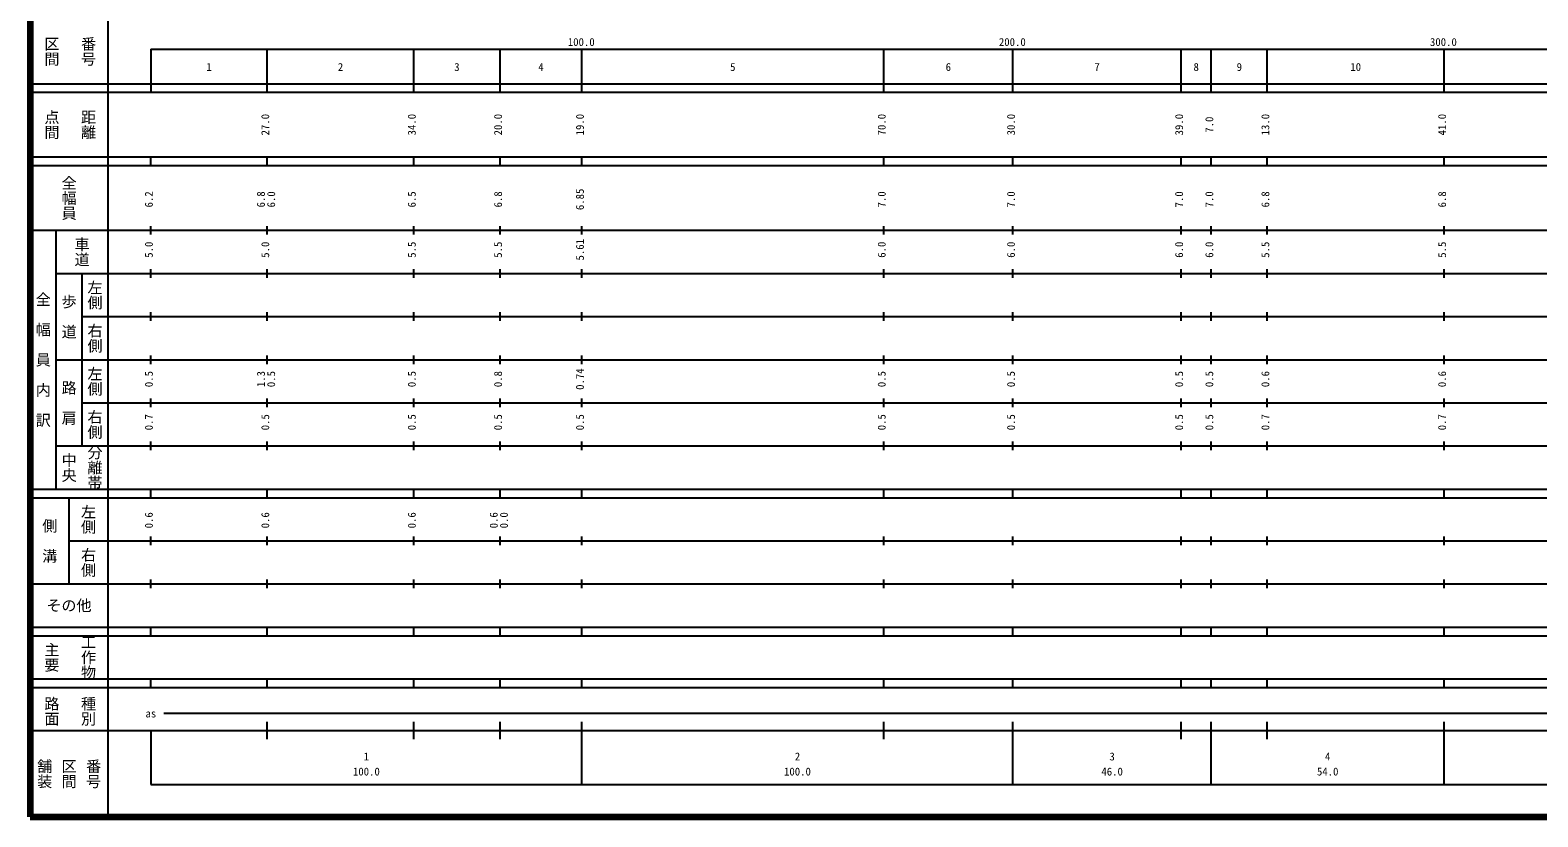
# Model space of a CAD drawing. Units: millimetres on the paper, enlarged 1000 times. Extents: x 40000 to 680000, y 20000 to 380000.
# Drawn here: x 40000 to 389755, y 20000 to 202409 of the extents above; entities that cross this region are included whole.
import ezdxf
from ezdxf.enums import TextEntityAlignment as Align

# ---------------------------------------------------------------- set-up
doc = ezdxf.new("R2010")
doc.units = ezdxf.units.MM
doc.header["$LTSCALE"] = 1000
doc.layers.add('M-TTL', color=2, linetype='Continuous', lineweight=140)
doc.layers.add('M-TTL-BAND', color=7, linetype='Continuous', lineweight=25)
doc.styles.add('@ＭＳ ゴシック', font='')
doc.styles.add('ＭＳ ゴシック', font='')
doc.styles.get('@ＭＳ ゴシック').set_extended_font_data('@MS Gothic')
doc.styles.get('ＭＳ ゴシック').set_extended_font_data('MS Gothic')

msp = doc.modelspace()

# ---------------------------------------------------------------- linework, layer by layer
at = {"layer": 'M-TTL'}
for p, q in [((40000, 380000), (40000, 20000)), ((40000, 20000), (680000, 20000))]:
    msp.add_line(p, q, dxfattribs=at)
at = {"layer": 'M-TTL-BAND'}
for p, q in [((58000, 370000), (58000, 20000)), ((68000, 198000), (579000, 198000)), ((68000, 198000), (68000, 188000)), ((95000, 188000), (95000, 198000)), ((129000, 188000), (129000, 198000)), ((149000, 188000), (149000, 198000)), ((168000, 188000), (168000, 198000)), ((238000, 188000), (238000, 198000)), ((268000, 188000), (268000, 198000)), ((307000, 188000), (307000, 198000)), ((314000, 188000), (314000, 198000)), ((327000, 188000), (327000, 198000)), ((368000, 188000), (368000, 198000)), ((40000, 190000), (579000, 190000)), ((40000, 188000), (579000, 188000)), ((40000, 173000), (579000, 173000)), ((68000, 171000), (68000, 173000)), ((95000, 171000), (95000, 173000)), ((129000, 171000), (129000, 173000)), ((149000, 171000), (149000, 173000)), ((168000, 171000), (168000, 173000)), ((238000, 171000), (238000, 173000)), ((268000, 171000), (268000, 173000)), ((307000, 171000), (307000, 173000)), ((314000, 171000), (314000, 173000)), ((327000, 171000), (327000, 173000)), ((368000, 171000), (368000, 173000)), ((40000, 171000), (579000, 171000)), ((40000, 156000), (579000, 156000)), ((46000, 96000), (46000, 156000)), ((68000, 155000), (68000, 157000)), ((95000, 155000), (95000, 157000)), ((129000, 155000), (129000, 157000)), ((149000, 155000), (149000, 157000)), ((168000, 155000), (168000, 157000)), ((238000, 155000), (238000, 157000)), ((268000, 155000), (268000, 157000)), ((307000, 155000), (307000, 157000)), ((314000, 155000), (314000, 157000)), ((327000, 155000), (327000, 157000)), ((368000, 155000), (368000, 157000)), ((68000, 145000), (68000, 147000)), ((95000, 145000), (95000, 147000)), ((129000, 145000), (129000, 147000)), ((149000, 145000), (149000, 147000)), ((168000, 145000), (168000, 147000)), ((238000, 145000), (238000, 147000)), ((268000, 145000), (268000, 147000)), ((307000, 145000), (307000, 147000)), ((314000, 145000), (314000, 147000)), ((327000, 145000), (327000, 147000)), ((368000, 145000), (368000, 147000)), ((46000, 146000), (579000, 146000)), ((52000, 146000), (52000, 106000)), ((68000, 135000), (68000, 137000)), ((95000, 135000), (95000, 137000)), ((129000, 135000), (129000, 137000)), ((149000, 135000), (149000, 137000)), ((168000, 135000), (168000, 137000)), ((238000, 135000), (238000, 137000)), ((268000, 135000), (268000, 137000)), ((307000, 135000), (307000, 137000)), ((314000, 135000), (314000, 137000)), ((327000, 135000), (327000, 137000)), ((368000, 135000), (368000, 137000)), ((52000, 136000), (579000, 136000)), ((46000, 126000), (579000, 126000)), ((68000, 125000), (68000, 127000)), ((95000, 125000), (95000, 127000)), ((129000, 125000), (129000, 127000)), ((149000, 125000), (149000, 127000)), ((168000, 125000), (168000, 127000)), ((238000, 125000), (238000, 127000)), ((268000, 125000), (268000, 127000)), ((307000, 125000), (307000, 127000)), ((314000, 125000), (314000, 127000)), ((327000, 125000), (327000, 127000)), ((368000, 125000), (368000, 127000)), ((52000, 116000), (579000, 116000)), ((68000, 115000), (68000, 117000)), ((95000, 115000), (95000, 117000)), ((129000, 115000), (129000, 117000)), ((149000, 115000), (149000, 117000)), ((168000, 115000), (168000, 117000)), ((238000, 115000), (238000, 117000)), ((268000, 115000), (268000, 117000)), ((307000, 115000), (307000, 117000)), ((314000, 115000), (314000, 117000)), ((327000, 115000), (327000, 117000)), ((368000, 115000), (368000, 117000)), ((46000, 106000), (579000, 106000)), ((68000, 105000), (68000, 107000)), ((95000, 105000), (95000, 107000)), ((129000, 105000), (129000, 107000)), ((149000, 105000), (149000, 107000)), ((168000, 105000), (168000, 107000)), ((238000, 105000), (238000, 107000)), ((268000, 105000), (268000, 107000)), ((307000, 105000), (307000, 107000)), ((314000, 105000), (314000, 107000)), ((327000, 105000), (327000, 107000)), ((368000, 105000), (368000, 107000)), ((40000, 96000), (579000, 96000)), ((68000, 94000), (68000, 96000)), ((95000, 94000), (95000, 96000)), ((129000, 94000), (129000, 96000)), ((149000, 94000), (149000, 96000)), ((168000, 94000), (168000, 96000)), ((238000, 94000), (238000, 96000)), ((268000, 94000), (268000, 96000)), ((307000, 94000), (307000, 96000)), ((314000, 94000), (314000, 96000)), ((327000, 94000), (327000, 96000)), ((368000, 94000), (368000, 96000)), ((40000, 94000), (579000, 94000)), ((49000, 94000), (49000, 74000)), ((49000, 84000), (579000, 84000)), ((68000, 83000), (68000, 85000)), ((95000, 83000), (95000, 85000)), ((129000, 83000), (129000, 85000)), ((149000, 83000), (149000, 85000)), ((168000, 83000), (168000, 85000)), ((238000, 83000), (238000, 85000)), ((268000, 83000), (268000, 85000)), ((307000, 83000), (307000, 85000)), ((314000, 83000), (314000, 85000)), ((327000, 83000), (327000, 85000)), ((368000, 83000), (368000, 85000)), ((40000, 74000), (579000, 74000)), ((68000, 73000), (68000, 75000)), ((95000, 73000), (95000, 75000)), ((129000, 73000), (129000, 75000)), ((149000, 73000), (149000, 75000)), ((168000, 73000), (168000, 75000)), ((238000, 73000), (238000, 75000)), ((268000, 73000), (268000, 75000)), ((307000, 73000), (307000, 75000)), ((314000, 73000), (314000, 75000)), ((327000, 73000), (327000, 75000)), ((368000, 73000), (368000, 75000)), ((40000, 64000), (579000, 64000)), ((68000, 62000), (68000, 64000)), ((95000, 62000), (95000, 64000)), ((129000, 62000), (129000, 64000)), ((149000, 62000), (149000, 64000)), ((168000, 62000), (168000, 64000)), ((238000, 62000), (238000, 64000)), ((268000, 62000), (268000, 64000)), ((307000, 62000), (307000, 64000)), ((314000, 62000), (314000, 64000)), ((327000, 62000), (327000, 64000)), ((368000, 62000), (368000, 64000)), ((40000, 62000), (579000, 62000)), ((40000, 52000), (579000, 52000)), ((40000, 50000), (579000, 50000)), ((68000, 50000), (68000, 52000)), ((95000, 50000), (95000, 52000)), ((129000, 50000), (129000, 52000)), ((149000, 50000), (149000, 52000)), ((168000, 50000), (168000, 52000)), ((238000, 50000), (238000, 52000)), ((268000, 50000), (268000, 52000)), ((307000, 50000), (307000, 52000)), ((314000, 50000), (314000, 52000)), ((327000, 50000), (327000, 52000)), ((368000, 50000), (368000, 52000)), ((71000, 44000), (563000, 44000)), ((95000, 38000), (95000, 42000)), ((129000, 38000), (129000, 42000)), ((149000, 38000), (149000, 42000)), ((168000, 27500), (168000, 42000)), ((238000, 38000), (238000, 42000)), ((268000, 27500), (268000, 42000)), ((307000, 38000), (307000, 42000)), ((314000, 27500), (314000, 42000)), ((327000, 38000), (327000, 42000)), ((368000, 27500), (368000, 42000)), ((40000, 40000), (579000, 40000)), ((68000, 40000), (68000, 27500)), ((68000, 27500), (579000, 27500))]:
    msp.add_line(p, q, dxfattribs=at)

# ---------------------------------------------------------------- texts
at = {"layer": 'M-TTL-BAND', "style": '@ＭＳ ゴシック'}
for s, p in [('区間', (45000, 197500)), ('番号', (53500, 197500)), ('点間', (45000, 180500)), ('距離', (53500, 180500)), ('全幅員', (49000, 163500)), ('車道', (52000, 151000)), ('左側', (55000, 141000)), ('全\u3000幅\u3000員\u3000内\u3000訳', (43000, 126000)), ('歩\u3000道', (49000, 136000)), ('右側', (55000, 131000)), ('左側', (55000, 121000)), ('路\u3000肩', (49000, 116000)), ('右側', (55000, 111000)), ('分離帯', (55000, 101000)), ('中央', (49000, 101000)), ('左側', (53500, 89000)), ('側\u3000溝', (44500, 84000)), ('右側', (53500, 79000)), ('主要', (45000, 57000)), ('工作物', (53500, 57000)), ('路面', (45000, 44500)), ('種別', (53500, 44500)), ('舗装', (43333, 30000)), ('区間', (49000, 30000)), ('番号', (54667, 30000))]:
    msp.add_text(s, height=2566, rotation=270, dxfattribs=at).set_placement(p, align=Align.MIDDLE_CENTER)
at = {"layer": 'M-TTL-BAND', "style": 'ＭＳ ゴシック'}
for s, p in [('100.0', (167844, 198195)), ('200.0', (267844, 198195)), ('300.0', (367844, 198195)), ('1', (81500, 192405)), ('2', (112000, 192405)), ('3', (139000, 192405)), ('4', (158500, 192405)), ('5', (203000, 192405)), ('6', (253000, 192405)), ('7', (287500, 192405)), ('8', (310500, 192405)), ('9', (320500, 192405)), ('10', (347500, 192405)), ('as', (68000, 42500)), ('1', (118000, 32523)), ('2', (218000, 32523)), ('3', (291000, 32523)), ('4', (341000, 32523)), ('100.0', (118000, 29033)), ('100.0', (218000, 29033)), ('46.0', (291000, 29033)), ('54.0', (341000, 29033))]:
    msp.add_text(s, height=1833, dxfattribs=at).set_placement(p, align=Align.BOTTOM_CENTER)
for s, p in [('27.0', (96000, 180500)), ('34.0', (130000, 180500)), ('20.0', (150000, 180500)), ('19.0', (169000, 180500)), ('70.0', (239000, 180500)), ('30.0', (269000, 180500)), ('39.0', (308000, 180500)), ('7.0', (315000, 180500)), ('13.0', (328000, 180500)), ('41.0', (369000, 180500)), ('6.2', (69000, 163174)), ('6.8', (95000, 163174)), ('6.0', (97370, 163174)), ('6.5', (130000, 163174)), ('6.8', (150000, 163174)), ('6.85', (169000, 163174)), ('7.0', (239000, 163174)), ('7.0', (269000, 163174)), ('7.0', (308000, 163174)), ('7.0', (315000, 163174)), ('6.8', (328000, 163174)), ('6.8', (369000, 163174)), ('5.0', (69000, 151500)), ('5.0', (96000, 151500)), ('5.5', (130000, 151500)), ('5.5', (150000, 151500)), ('5.61', (169000, 151500)), ('6.0', (239000, 151500)), ('6.0', (269000, 151500)), ('6.0', (308000, 151500)), ('6.0', (315000, 151500)), ('5.5', (328000, 151500)), ('5.5', (369000, 151500)), ('0.5', (69000, 121500)), ('1.3', (95000, 121500)), ('0.5', (97370, 121500)), ('0.5', (130000, 121500)), ('0.8', (150000, 121500)), ('0.74', (169000, 121500)), ('0.5', (239000, 121500)), ('0.5', (269000, 121500)), ('0.5', (308000, 121500)), ('0.5', (315000, 121500)), ('0.6', (328000, 121500)), ('0.6', (369000, 121500)), ('0.7', (69000, 111500)), ('0.5', (96000, 111500)), ('0.5', (130000, 111500)), ('0.5', (150000, 111500)), ('0.5', (169000, 111500)), ('0.5', (239000, 111500)), ('0.5', (269000, 111500)), ('0.5', (308000, 111500)), ('0.5', (315000, 111500)), ('0.7', (328000, 111500)), ('0.7', (369000, 111500)), ('0.6', (69000, 88764)), ('0.6', (96000, 88764)), ('0.6', (130000, 88764)), ('0.6', (149000, 88764)), ('0.0', (151370, 88764))]:
    msp.add_text(s, height=1833, rotation=90, dxfattribs=at).set_placement(p, align=Align.BOTTOM_CENTER)
msp.add_text('その他', height=2566, dxfattribs=at).set_placement((49000, 69000), align=Align.MIDDLE_CENTER)

doc.saveas('drawing.dxf')
